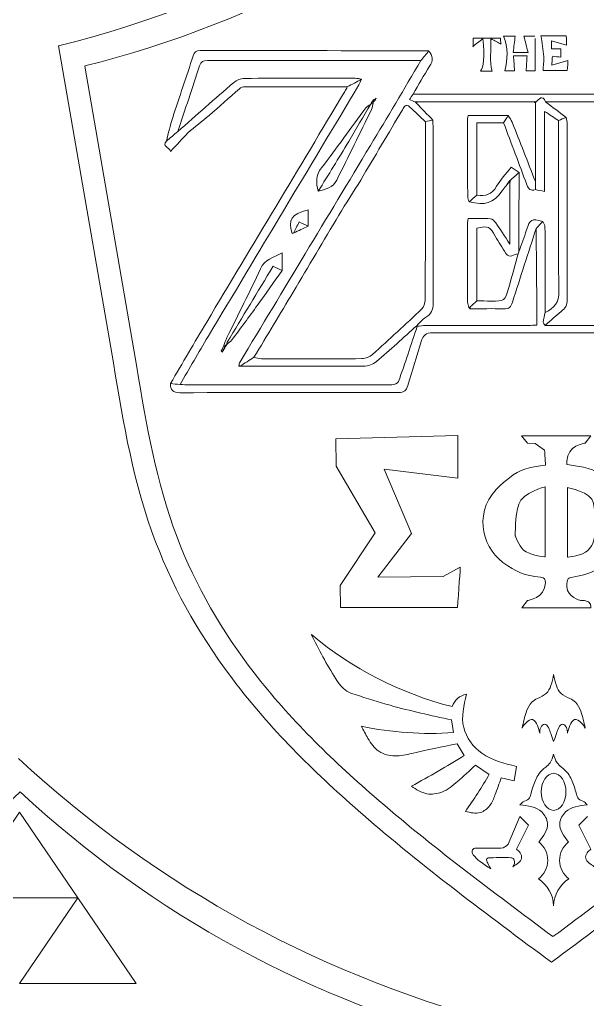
# Model space of a CAD drawing. Header units: inches. Extents: x 0 to 12, y 0 to 12.
# Drawn here: x 7.326 to 8.285, y 3.574 to 5.229 of the extents above; entities that cross this region are included whole.
import ezdxf

# ---------------------------------------------------------------- set-up
doc = ezdxf.new("R2010")
doc.units = ezdxf.units.IN
doc.header["$MEASUREMENT"] = 0

msp = doc.modelspace()

# ---------------------------------------------------------------- linework, layer by layer
at = {"color": 250, "lineweight": 0}
msp.add_line((7.3921, 5.185), (7.4846, 4.6499), dxfattribs=at)
at = {"color": 5, "lineweight": 0}
for p, q in [((7.4365, 5.151), (7.5243, 4.6426)), ((8.0586, 4.0252), (8.0554, 4.0464)), ((8.0768, 3.9866), (8.065, 4.0063)), ((8.1189, 3.9545), (8.0957, 3.9699)), ((8.1648, 3.968), (8.161, 3.9433)), ((8.161, 3.9433), (8.1393, 3.9489)), ((7.3264, 3.8906), (7.2279, 3.7458)), ((7.4248, 3.7458), (7.3264, 3.8906)), ((8.1507, 3.8368), (8.1706, 3.8831)), ((8.1706, 3.8831), (8.185, 3.8687)), ((8.2847, 3.8831), (8.2703, 3.8687)), ((8.185, 3.8687), (8.1649, 3.8279)), ((8.2703, 3.8687), (8.2903, 3.8279)), ((8.0969, 3.8301), (8.1386, 3.8301)), ((7.2279, 3.7458), (7.4248, 3.7458)), ((7.4248, 3.7458), (7.3264, 3.6011)), ((7.5233, 3.6011), (7.4248, 3.7458)), ((7.3264, 3.6011), (7.5233, 3.6011))]:
    msp.add_line(p, q, dxfattribs=at)
at = {"color": 250, "lineweight": 0}
for centre, start, end in [((6.9277, 7.0303), 284.1261, 312.9293), ((9.5198, 7.0303), 227.0707, 255.8739), ((8.6206, 5.3747), 227.0707, 255.8739)]:
    msp.add_arc(centre, 1.9029, start, end, dxfattribs=at)
at = {"color": 5, "lineweight": 0}
for centre, radius, start, end in [((6.9953, 6.9041), 1.8077, 284.1261, 312.9293), ((9.4577, 6.9041), 1.8077, 227.0707, 255.8739), ((8.2059, 4.6541), 0.604, 230.1334, 255.6659), ((8.0868, 4.0585), 0.0322, 101.4674, 161.1937), ((8.0184, 4.5743), 0.5506, 257.9267, 274.1924), ((7.2853, 5.2411), 1.4833, 298.2597, 302.2494), ((7.4592, 4.3338), 0.7609, 324.5017, 330.1066), ((6.0961, 5.2484), 1.8077, 284.1261, 312.9293), ((8.5586, 5.2484), 1.8077, 227.0707, 255.8739), ((8.1784, 3.8093), 0.0392, 306.8379, 52.1804), ((8.2769, 3.8093), 0.0392, 127.8196, 233.1621), ((8.1384, 3.8447), 0.0146, 271.0459, 327.1361), ((8.1716, 3.7307), 0.0561, 1.9204, 57.3192), ((8.2836, 3.7307), 0.0561, 122.6808, 178.0796)]:
    msp.add_arc(centre, radius, start, end, dxfattribs=at)
msp.add_ellipse((8.2276, 3.925), major_axis=(0, 0.0313), ratio=0.665933, dxfattribs=at)
at = {"color": 1, "lineweight": 0}
for points, knots in [([(8.092, 5.1841), (8.092, 5.1886), (8.092, 5.193), (8.092, 5.1983), (8.1072, 5.1983), (8.122, 5.1983), (8.1379, 5.1983), (8.1381, 5.1953), (8.1383, 5.1918), (8.1385, 5.1881), (8.1334, 5.1908), (8.1287, 5.1934), (8.1214, 5.1974), (8.1226, 5.1769), (8.1189, 5.1594), (8.1238, 5.1423), (8.1194, 5.1423), (8.112, 5.1423), (8.1041, 5.1423), (8.1099, 5.1489), (8.1112, 5.1658), (8.108, 5.1974), (8.1015, 5.1922), (8.0966, 5.1883), (8.0918, 5.1843), (8.0918, 5.1843), (8.092, 5.1841), (8.092, 5.1841)], [0, 0, 0, 0, 1, 1, 1, 2, 2, 2, 3, 3, 3, 4, 4, 4, 5, 5, 5, 6, 6, 6, 7, 7, 7, 8, 8, 8, 9, 9, 9, 9]), ([(8.1964, 5.1975), (8.1964, 5.1964), (8.1964, 5.1953), (8.1964, 5.1942), (8.1964, 5.176), (8.1964, 5.1595), (8.1964, 5.1428), (8.1918, 5.1428), (8.1854, 5.1428), (8.1812, 5.1428), (8.1817, 5.1511), (8.1823, 5.1594), (8.1829, 5.1685), (8.175, 5.1685), (8.1683, 5.1685), (8.1598, 5.1685), (8.1605, 5.1599), (8.1611, 5.1516), (8.1618, 5.1427), (8.1571, 5.1427), (8.15, 5.1427), (8.1455, 5.1427), (8.149, 5.1621), (8.152, 5.1817), (8.1432, 5.2013), (8.1497, 5.2013), (8.1562, 5.2013), (8.1628, 5.2013), (8.1617, 5.1924), (8.1605, 5.1835), (8.1594, 5.1741), (8.1681, 5.1741), (8.1747, 5.1741), (8.1845, 5.1741), (8.1819, 5.1841), (8.1797, 5.1927), (8.1774, 5.2013), (8.1835, 5.2013), (8.1896, 5.2013), (8.1957, 5.2013)], [0, 0, 0, 0, 1, 1, 1, 2, 2, 2, 3, 3, 3, 4, 4, 4, 5, 5, 5, 6, 6, 6, 7, 7, 7, 8, 8, 8, 9, 9, 9, 10, 10, 10, 11, 11, 11, 12, 12, 12, 13, 13, 13, 13]), ([(8.249, 5.2019), (8.2503, 5.1966), (8.2492, 5.1863), (8.2492, 5.1863), (8.2492, 5.1863), (8.2243, 5.1935), (8.2243, 5.1935), (8.2243, 5.1935), (8.2242, 5.18), (8.2242, 5.18), (8.2242, 5.18), (8.2395, 5.18), (8.2395, 5.18), (8.2395, 5.18), (8.2398, 5.1685), (8.2398, 5.1658), (8.2355, 5.1676), (8.2313, 5.1657), (8.2262, 5.1678), (8.225, 5.1671), (8.2245, 5.1522), (8.2245, 5.1522), (8.2245, 5.1522), (8.2517, 5.1601), (8.2517, 5.1601), (8.2517, 5.1601), (8.251, 5.1483), (8.2507, 5.1434), (8.2356, 5.1434), (8.2215, 5.1434), (8.2098, 5.1434), (8.2102, 5.1513), (8.2114, 5.1591), (8.2109, 5.1668), (8.21, 5.1786), (8.2079, 5.1903), (8.2063, 5.2021), (8.2193, 5.2021), (8.236, 5.2019), (8.249, 5.2019)], [0, 0, 0, 0, 1, 1, 1, 2, 2, 2, 3, 3, 3, 4, 4, 4, 5, 5, 5, 6, 6, 6, 7, 7, 7, 8, 8, 8, 9, 9, 9, 10, 10, 10, 11, 11, 11, 12, 12, 12, 13, 13, 13, 13]), ([(8.0918, 5.1843), (8.0918, 5.1843), (8.0915, 5.1836), (8.0915, 5.1836), (8.0915, 5.1836), (8.092, 5.1841), (8.092, 5.1841), (8.092, 5.1841), (8.0918, 5.1843), (8.0918, 5.1843)], [0, 0, 0, 0, 1, 1, 1, 2, 2, 2, 3, 3, 3, 3])]:
    msp.add_open_spline(points, degree=3, knots=knots, dxfattribs=at)
at = {"color": 5, "lineweight": 0}
for points, knots in [([(8.0167, 5.1765), (8.0124, 5.1711), (8.0081, 5.1656), (8.0037, 5.1601), (7.8836, 5.1601), (7.7635, 5.1601), (7.6433, 5.1604), (7.6362, 5.1604), (7.6324, 5.1587), (7.63, 5.1515), (7.6181, 5.1143), (7.6056, 5.0773), (7.5932, 5.0402), (7.5868, 5.0349), (7.5804, 5.0296), (7.574, 5.0243), (7.5776, 5.0375), (7.5806, 5.0509), (7.5848, 5.0639), (7.5961, 5.0987), (7.608, 5.1333), (7.6192, 5.1681), (7.6213, 5.1744), (7.624, 5.1772), (7.6311, 5.1772), (7.758, 5.1769), (7.885, 5.177), (8.0119, 5.1769), (8.0135, 5.1769), (8.0151, 5.1767), (8.0167, 5.1765)], [0, 0, 0, 0, 1, 1, 1, 2, 2, 2, 3, 3, 3, 4, 4, 4, 5, 5, 5, 6, 6, 6, 7, 7, 7, 8, 8, 8, 9, 9, 9, 10, 10, 10, 10]), ([(8.0167, 5.1765), (8.0241, 5.1684), (8.0246, 5.1605), (8.0184, 5.1508), (8.0084, 5.1355), (7.9996, 5.1194), (7.9904, 5.1036), (7.9884, 5.1007), (7.9865, 5.0978), (7.9842, 5.0944), (7.988, 5.0928), (7.9909, 5.0916), (7.9938, 5.0903), (7.9947, 5.0897), (7.9955, 5.089), (7.9964, 5.0883), (8.0054, 5.0788), (8.0145, 5.0693), (8.0235, 5.0598), (8.0194, 5.0589), (8.0153, 5.0579), (8.0112, 5.057), (8.0025, 5.0652), (7.9939, 5.0735), (7.9852, 5.0817), (7.9783, 5.0881), (7.9752, 5.0819), (7.9725, 5.0773), (7.9489, 5.0377), (7.9257, 4.9979), (7.902, 4.9584), (7.8901, 4.9385), (7.8771, 4.9192), (7.8652, 4.8992), (7.8393, 4.856), (7.8139, 4.8125), (7.7881, 4.7692), (7.7662, 4.7324), (7.744, 4.6958), (7.7219, 4.6591), (7.7141, 4.6541), (7.7062, 4.6491), (7.6983, 4.644), (7.6983, 4.644), (7.6982, 4.6441), (7.6982, 4.6441), (7.6976, 4.6444), (7.6969, 4.6445), (7.6961, 4.6445), (7.6969, 4.6467), (7.6973, 4.6492), (7.6985, 4.6512), (7.7718, 4.7731), (7.8451, 4.8949), (7.9183, 5.0167), (7.9469, 5.0644), (7.9753, 5.1123), (8.0037, 5.1601), (8.0081, 5.1656), (8.0124, 5.1711), (8.0167, 5.1765)], [0, 0, 0, 0, 1, 1, 1, 2, 2, 2, 3, 3, 3, 4, 4, 4, 5, 5, 5, 6, 6, 6, 7, 7, 7, 8, 8, 8, 9, 9, 9, 10, 10, 10, 11, 11, 11, 12, 12, 12, 13, 13, 13, 14, 14, 14, 15, 15, 15, 16, 16, 16, 17, 17, 17, 18, 18, 18, 19, 19, 19, 20, 20, 20, 20]), ([(7.9034, 5.1289), (7.8999, 5.1294), (7.8963, 5.1303), (7.8927, 5.1303), (7.8304, 5.1304), (7.7681, 5.1306), (7.7058, 5.1301), (7.6997, 5.13), (7.6924, 5.127), (7.6877, 5.123), (7.6559, 5.0957), (7.6247, 5.0679), (7.5932, 5.0402), (7.6056, 5.0773), (7.6181, 5.1143), (7.63, 5.1515), (7.6324, 5.1587), (7.6362, 5.1604), (7.6433, 5.1604), (7.7635, 5.1601), (7.8836, 5.1601), (8.0037, 5.1601), (7.9753, 5.1123), (7.9469, 5.0644), (7.9183, 5.0167), (7.8451, 4.8949), (7.7718, 4.7731), (7.6985, 4.6512), (7.6973, 4.6492), (7.6969, 4.6467), (7.6961, 4.6445), (7.6968, 4.6443), (7.6975, 4.6442), (7.6982, 4.6441), (7.6982, 4.6441), (7.6983, 4.644), (7.6983, 4.644), (7.7678, 4.6439), (7.8374, 4.6435), (7.907, 4.644), (7.9143, 4.644), (7.923, 4.6472), (7.9286, 4.6519), (7.9518, 4.6714), (7.974, 4.6921), (7.9966, 4.7124), (7.9966, 4.7124), (7.9973, 4.7115), (7.9973, 4.7115), (7.987, 4.6803), (7.9769, 4.649), (7.9659, 4.6181), (7.9649, 4.6152), (7.9584, 4.6127), (7.9544, 4.6126), (7.9296, 4.6121), (7.9048, 4.6124), (7.88, 4.6124), (7.791, 4.6124), (7.7019, 4.6123), (7.6129, 4.6124), (7.6076, 4.6124), (7.6024, 4.6128), (7.5971, 4.6131), (7.6129, 4.6401), (7.6284, 4.6672), (7.6445, 4.6941), (7.7293, 4.8358), (7.8142, 4.9774), (7.899, 5.1191), (7.9008, 5.1221), (7.902, 5.1256), (7.9034, 5.1289)], [0, 0, 0, 0, 1, 1, 1, 2, 2, 2, 3, 3, 3, 4, 4, 4, 5, 5, 5, 6, 6, 6, 7, 7, 7, 8, 8, 8, 9, 9, 9, 10, 10, 10, 11, 11, 11, 12, 12, 12, 13, 13, 13, 14, 14, 14, 15, 15, 15, 16, 16, 16, 17, 17, 17, 18, 18, 18, 19, 19, 19, 20, 20, 20, 21, 21, 21, 22, 22, 22, 23, 23, 23, 24, 24, 24, 24]), ([(7.9034, 5.1289), (7.8954, 5.1245), (7.8873, 5.1201), (7.8793, 5.1157), (7.8219, 5.1158), (7.7644, 5.116), (7.707, 5.1159), (7.7037, 5.1159), (7.6996, 5.1147), (7.6972, 5.1126), (7.68, 5.0978), (7.6633, 5.0825), (7.6462, 5.0676), (7.6345, 5.0575), (7.6219, 5.0485), (7.6105, 5.038), (7.6006, 5.0288), (7.592, 5.0182), (7.5812, 5.0066), (7.578, 5.0149), (7.5661, 5.0148), (7.574, 5.0243), (7.5804, 5.0296), (7.5868, 5.0349), (7.5932, 5.0402), (7.6247, 5.0679), (7.6559, 5.0957), (7.6877, 5.123), (7.6924, 5.127), (7.6997, 5.13), (7.7058, 5.1301), (7.7681, 5.1306), (7.8304, 5.1304), (7.8927, 5.1303), (7.8963, 5.1303), (7.8999, 5.1294), (7.9034, 5.1289)], [0, 0, 0, 0, 1, 1, 1, 2, 2, 2, 3, 3, 3, 4, 4, 4, 5, 5, 5, 6, 6, 6, 7, 7, 7, 8, 8, 8, 9, 9, 9, 10, 10, 10, 11, 11, 11, 12, 12, 12, 12]), ([(7.5971, 4.6131), (7.5917, 4.6136), (7.5863, 4.614), (7.5809, 4.6145), (7.6013, 4.6492), (7.6215, 4.684), (7.6421, 4.7185), (7.7198, 4.8485), (7.7976, 4.9783), (7.8754, 5.1082), (7.8769, 5.1106), (7.878, 5.1132), (7.8793, 5.1157), (7.8873, 5.1201), (7.8954, 5.1245), (7.9034, 5.1289), (7.902, 5.1256), (7.9008, 5.1221), (7.899, 5.1191), (7.8142, 4.9774), (7.7293, 4.8358), (7.6445, 4.6941), (7.6284, 4.6672), (7.6129, 4.6401), (7.5971, 4.6131)], [0, 0, 0, 0, 1, 1, 1, 2, 2, 2, 3, 3, 3, 4, 4, 4, 5, 5, 5, 6, 6, 6, 7, 7, 7, 8, 8, 8, 8]), ([(8.3589, 5.1033), (8.3546, 5.099), (8.3504, 5.0947), (8.3461, 5.0903), (8.3021, 5.0903), (8.258, 5.0903), (8.214, 5.0904), (8.2086, 5.104), (8.2031, 5.0946), (8.1975, 5.0905), (8.1966, 5.0904), (8.1956, 5.0904), (8.1946, 5.0903), (8.1287, 5.0903), (8.0627, 5.0903), (7.9967, 5.0903), (7.9957, 5.0903), (7.9948, 5.0903), (7.9938, 5.0903), (7.9909, 5.0916), (7.988, 5.0928), (7.9842, 5.0944), (7.9865, 5.0978), (7.9884, 5.1007), (7.9904, 5.1036), (8.1095, 5.1037), (8.2287, 5.1037), (8.3479, 5.1037), (8.3516, 5.1037), (8.3552, 5.1034), (8.3589, 5.1033)], [0, 0, 0, 0, 1, 1, 1, 2, 2, 2, 3, 3, 3, 4, 4, 4, 5, 5, 5, 6, 6, 6, 7, 7, 7, 8, 8, 8, 9, 9, 9, 10, 10, 10, 10]), ([(8.2487, 5.0643), (8.2444, 5.0625), (8.2401, 5.0607), (8.2358, 5.0589), (8.2284, 5.0638), (8.2211, 5.0686), (8.2124, 5.0744), (8.2124, 5.0287), (8.2124, 4.9846), (8.2124, 4.9392), (8.2064, 4.9404), (8.2016, 4.9413), (8.1968, 4.9422), (8.1968, 4.9468), (8.1968, 4.9513), (8.1969, 4.9558), (8.197, 5.0001), (8.1971, 5.0444), (8.1972, 5.0888), (8.1974, 5.0893), (8.1975, 5.0899), (8.1975, 5.0905), (8.2031, 5.0946), (8.2086, 5.104), (8.214, 5.0904), (8.2256, 5.0817), (8.2371, 5.073), (8.2487, 5.0643)], [0, 0, 0, 0, 1, 1, 1, 2, 2, 2, 3, 3, 3, 4, 4, 4, 5, 5, 5, 6, 6, 6, 7, 7, 7, 8, 8, 8, 9, 9, 9, 9]), ([(8.5638, 5.0843), (8.5915, 5.0725), (8.6118, 5.0536), (8.6259, 5.0262), (8.6453, 4.9887), (8.6541, 4.9494), (8.6541, 4.9077), (8.6542, 4.8989), (8.6527, 4.8902), (8.652, 4.8815), (8.6526, 4.8732), (8.6553, 4.8643), (8.6534, 4.8566), (8.6477, 4.8335), (8.6404, 4.8108), (8.6335, 4.788), (8.6318, 4.7823), (8.6292, 4.7768), (8.6271, 4.7712), (8.6165, 4.7598), (8.6059, 4.7485), (8.5954, 4.737), (8.5949, 4.7366), (8.5952, 4.7354), (8.5952, 4.7346), (8.5952, 4.7346), (8.5952, 4.7349), (8.5952, 4.7349), (8.5717, 4.7145), (8.5418, 4.71), (8.5133, 4.7023), (8.5048, 4.7001), (8.4955, 4.7003), (8.4866, 4.7003), (8.3323, 4.7002), (8.178, 4.7001), (8.0237, 4.7005), (8.0118, 4.7006), (8.0071, 4.6962), (8.0041, 4.6855), (7.9972, 4.6607), (7.9888, 4.6362), (7.9816, 4.6114), (7.9791, 4.6029), (7.9756, 4.5994), (7.9659, 4.5994), (7.8429, 4.5997), (7.72, 4.5996), (7.597, 4.5991), (7.5854, 4.5991), (7.581, 4.6039), (7.5809, 4.6145), (7.5863, 4.614), (7.5917, 4.6136), (7.5971, 4.6131), (7.6024, 4.6128), (7.6076, 4.6124), (7.6129, 4.6124), (7.7019, 4.6123), (7.791, 4.6124), (7.88, 4.6124), (7.9048, 4.6124), (7.9296, 4.6121), (7.9544, 4.6126), (7.9584, 4.6127), (7.9649, 4.6152), (7.9659, 4.6181), (7.9769, 4.649), (7.987, 4.6803), (7.9973, 4.7115), (8.0022, 4.7119), (8.007, 4.7127), (8.0118, 4.7127), (8.0696, 4.7128), (8.1273, 4.7128), (8.1851, 4.7128), (8.1894, 4.7128), (8.1937, 4.7132), (8.1991, 4.7134), (8.1991, 4.732), (8.1992, 4.7495), (8.1991, 4.7669), (8.1988, 4.8035), (8.1984, 4.84), (8.1981, 4.8766), (8.2019, 4.8805), (8.2056, 4.8845), (8.2094, 4.8884), (8.2107, 4.8853), (8.213, 4.8822), (8.213, 4.8791), (8.2134, 4.831), (8.2134, 4.7829), (8.2134, 4.7349), (8.2122, 4.7294), (8.2107, 4.7239), (8.21, 4.7183), (8.2098, 4.7166), (8.2122, 4.7147), (8.2134, 4.7129), (8.2751, 4.7129), (8.3369, 4.7129), (8.3996, 4.7129), (8.3996, 4.7248), (8.3996, 4.7349), (8.3996, 4.745), (8.3993, 4.7889), (8.3989, 4.8329), (8.3986, 4.8768), (8.4025, 4.8815), (8.4065, 4.8861), (8.4104, 4.8907), (8.4116, 4.8876), (8.4139, 4.8846), (8.414, 4.8815), (8.4143, 4.834), (8.4143, 4.7866), (8.4144, 4.7391), (8.4128, 4.7308), (8.4111, 4.7225), (8.4095, 4.7142), (8.4135, 4.7137), (8.4174, 4.7127), (8.4214, 4.7128), (8.4486, 4.7133), (8.4758, 4.7138), (8.503, 4.7148), (8.5617, 4.717), (8.6061, 4.7497), (8.625, 4.8052), (8.6394, 4.8478), (8.6414, 4.8917), (8.6372, 4.9363), (8.6316, 4.9956), (8.6119, 5.0462), (8.5562, 5.0763), (8.5587, 5.079), (8.5613, 5.0817), (8.5638, 5.0843)], [0, 0, 0, 0, 1, 1, 1, 2, 2, 2, 3, 3, 3, 4, 4, 4, 5, 5, 5, 6, 6, 6, 7, 7, 7, 8, 8, 8, 9, 9, 9, 10, 10, 10, 11, 11, 11, 12, 12, 12, 13, 13, 13, 14, 14, 14, 15, 15, 15, 16, 16, 16, 17, 17, 17, 18, 18, 18, 19, 19, 19, 20, 20, 20, 21, 21, 21, 22, 22, 22, 23, 23, 23, 24, 24, 24, 25, 25, 25, 26, 26, 26, 27, 27, 27, 28, 28, 28, 29, 29, 29, 30, 30, 30, 31, 31, 31, 32, 32, 32, 33, 33, 33, 34, 34, 34, 35, 35, 35, 36, 36, 36, 37, 37, 37, 38, 38, 38, 39, 39, 39, 40, 40, 40, 41, 41, 41, 42, 42, 42, 43, 43, 43, 44, 44, 44, 45, 45, 45, 46, 46, 46, 46]), ([(7.9233, 5.0936), (7.9233, 5.0936), (7.9234, 5.0937), (7.9234, 5.0937), (7.9218, 5.0912), (7.9201, 5.0888), (7.9185, 5.0863), (7.9185, 5.0863), (7.9185, 5.0863), (7.9185, 5.0863), (7.9158, 5.0843), (7.9124, 5.0828), (7.9105, 5.0802), (7.8856, 5.0465), (7.8615, 5.0123), (7.836, 4.9792), (7.8259, 4.9661), (7.8267, 4.9534), (7.8303, 4.9394), (7.8426, 4.9427), (7.8554, 4.9456), (7.8617, 4.9584), (7.8814, 4.9981), (7.9009, 5.038), (7.9203, 5.0778), (7.922, 5.0812), (7.9223, 5.0853), (7.9232, 5.089), (7.9232, 5.089), (7.9231, 5.0889), (7.9231, 5.0889), (7.9248, 5.0915), (7.9265, 5.094), (7.9282, 5.0966), (7.9265, 5.0956), (7.9249, 5.0946), (7.9233, 5.0936)], [0, 0, 0, 0, 1, 1, 1, 2, 2, 2, 3, 3, 3, 4, 4, 4, 5, 5, 5, 6, 6, 6, 7, 7, 7, 8, 8, 8, 9, 9, 9, 10, 10, 10, 11, 11, 11, 12, 12, 12, 12]), ([(7.9185, 5.0863), (7.9063, 5.0654), (7.8943, 5.0443), (7.8818, 5.0235), (7.8648, 4.9953), (7.8475, 4.9674), (7.8303, 4.9394), (7.8267, 4.9534), (7.8259, 4.9661), (7.836, 4.9792), (7.8615, 5.0123), (7.8856, 5.0465), (7.9105, 5.0802), (7.9124, 5.0828), (7.9158, 5.0843), (7.9185, 5.0863)], [0, 0, 0, 0, 1, 1, 1, 2, 2, 2, 3, 3, 3, 4, 4, 4, 5, 5, 5, 5]), ([(7.9232, 5.089), (7.9223, 5.0853), (7.922, 5.0812), (7.9203, 5.0778), (7.9009, 5.038), (7.8814, 4.9981), (7.8617, 4.9584), (7.8554, 4.9456), (7.8426, 4.9427), (7.8303, 4.9394), (7.8475, 4.9674), (7.8648, 4.9953), (7.8818, 5.0235), (7.8943, 5.0443), (7.9063, 5.0654), (7.9185, 5.0863), (7.9185, 5.0863), (7.9185, 5.0863), (7.9185, 5.0863), (7.9201, 5.0872), (7.9216, 5.0881), (7.9232, 5.089)], [0, 0, 0, 0, 1, 1, 1, 2, 2, 2, 3, 3, 3, 4, 4, 4, 5, 5, 5, 6, 6, 6, 7, 7, 7, 7]), ([(7.9232, 5.089), (7.9216, 5.0881), (7.9201, 5.0872), (7.9185, 5.0863), (7.9201, 5.0888), (7.9218, 5.0912), (7.9234, 5.0937), (7.9233, 5.0921), (7.9232, 5.0905), (7.9231, 5.0889), (7.9231, 5.0889), (7.9232, 5.089), (7.9232, 5.089)], [0, 0, 0, 0, 1, 1, 1, 2, 2, 2, 3, 3, 3, 4, 4, 4, 4]), ([(7.9231, 5.0889), (7.9232, 5.0905), (7.9233, 5.0921), (7.9234, 5.0937), (7.9234, 5.0937), (7.9233, 5.0936), (7.9233, 5.0936), (7.9249, 5.0946), (7.9265, 5.0956), (7.9282, 5.0966), (7.9265, 5.094), (7.9248, 5.0915), (7.9231, 5.0889)], [0, 0, 0, 0, 1, 1, 1, 2, 2, 2, 3, 3, 3, 4, 4, 4, 4]), ([(7.9282, 5.0966), (7.9265, 5.0956), (7.9249, 5.0946), (7.9233, 5.0936), (7.9249, 5.0946), (7.9265, 5.0956), (7.9282, 5.0966)], [0, 0, 0, 0, 1, 1, 1, 2, 2, 2, 2]), ([(7.9967, 5.0903), (7.9966, 5.0897), (7.9965, 5.089), (7.9964, 5.0883), (7.9955, 5.089), (7.9947, 5.0897), (7.9938, 5.0903), (7.9948, 5.0903), (7.9957, 5.0903), (7.9967, 5.0903)], [0, 0, 0, 0, 1, 1, 1, 2, 2, 2, 3, 3, 3, 3]), ([(7.9967, 5.0903), (8.0627, 5.0903), (8.1287, 5.0903), (8.1946, 5.0903), (8.1955, 5.0898), (8.1964, 5.0893), (8.1972, 5.0888), (8.1971, 5.0444), (8.197, 5.0001), (8.1969, 4.9558), (8.1838, 4.9894), (8.1708, 5.0229), (8.1576, 5.0564), (8.156, 5.0602), (8.1533, 5.0636), (8.1511, 5.0672), (8.1287, 5.0672), (8.1064, 5.0672), (8.0832, 5.0672), (8.083, 5.0659), (8.0825, 5.064), (8.0825, 5.0621), (8.0824, 5.0183), (8.0824, 4.9746), (8.0826, 4.9308), (8.0826, 4.9278), (8.0841, 4.9248), (8.0849, 4.9218), (8.112, 4.9147), (8.1252, 4.9191), (8.1407, 4.9402), (8.145, 4.946), (8.1495, 4.9518), (8.1539, 4.9576), (8.1539, 4.9228), (8.1539, 4.8879), (8.1539, 4.8502), (8.1448, 4.8639), (8.1376, 4.8751), (8.1299, 4.886), (8.1278, 4.889), (8.1243, 4.8928), (8.1212, 4.893), (8.1088, 4.8938), (8.0963, 4.8933), (8.0834, 4.8933), (8.0829, 4.8899), (8.0824, 4.888), (8.0824, 4.8861), (8.0824, 4.8414), (8.0824, 4.7968), (8.0825, 4.7521), (8.0825, 4.749), (8.0839, 4.746), (8.0846, 4.7429), (8.0854, 4.7422), (8.0862, 4.7415), (8.087, 4.7408), (8.1057, 4.7409), (8.1245, 4.7416), (8.1432, 4.7408), (8.1524, 4.7405), (8.1558, 4.7439), (8.1583, 4.7522), (8.1712, 4.7938), (8.1848, 4.8352), (8.1981, 4.8766), (8.1984, 4.84), (8.1988, 4.8035), (8.1991, 4.7669), (8.1992, 4.7495), (8.1991, 4.732), (8.1991, 4.7134), (8.1937, 4.7132), (8.1894, 4.7128), (8.1851, 4.7128), (8.1273, 4.7128), (8.0696, 4.7128), (8.0118, 4.7127), (8.007, 4.7127), (8.0022, 4.7119), (7.9973, 4.7115), (7.9973, 4.7115), (7.9966, 4.7124), (7.9966, 4.7124), (8.0016, 4.7171), (8.0059, 4.7229), (8.0116, 4.7263), (8.021, 4.732), (8.0245, 4.7391), (8.0244, 4.7502), (8.024, 4.8489), (8.0242, 4.9477), (8.0242, 5.0465), (8.0242, 5.0509), (8.0238, 5.0554), (8.0235, 5.0598), (8.0145, 5.0693), (8.0054, 5.0788), (7.9964, 5.0883), (7.9965, 5.089), (7.9966, 5.0897), (7.9967, 5.0903)], [0, 0, 0, 0, 1, 1, 1, 2, 2, 2, 3, 3, 3, 4, 4, 4, 5, 5, 5, 6, 6, 6, 7, 7, 7, 8, 8, 8, 9, 9, 9, 10, 10, 10, 11, 11, 11, 12, 12, 12, 13, 13, 13, 14, 14, 14, 15, 15, 15, 16, 16, 16, 17, 17, 17, 18, 18, 18, 19, 19, 19, 20, 20, 20, 21, 21, 21, 22, 22, 22, 23, 23, 23, 24, 24, 24, 25, 25, 25, 26, 26, 26, 27, 27, 27, 28, 28, 28, 29, 29, 29, 30, 30, 30, 31, 31, 31, 32, 32, 32, 33, 33, 33, 34, 34, 34, 34]), ([(8.1975, 5.0905), (8.1975, 5.0899), (8.1974, 5.0893), (8.1972, 5.0888), (8.1964, 5.0893), (8.1955, 5.0898), (8.1946, 5.0903), (8.1956, 5.0904), (8.1966, 5.0904), (8.1975, 5.0905)], [0, 0, 0, 0, 1, 1, 1, 2, 2, 2, 3, 3, 3, 3]), ([(8.3141, 4.7419), (8.3264, 4.7411), (8.3388, 4.7396), (8.3511, 4.7401), (8.3537, 4.7402), (8.3569, 4.7472), (8.3583, 4.7515), (8.3719, 4.7932), (8.3852, 4.835), (8.3986, 4.8768), (8.3989, 4.8329), (8.3993, 4.7889), (8.3996, 4.745), (8.3996, 4.7349), (8.3996, 4.7248), (8.3996, 4.7129), (8.3369, 4.7129), (8.2751, 4.7129), (8.2134, 4.7129), (8.2223, 4.7208), (8.2308, 4.7294), (8.2403, 4.7364), (8.2475, 4.7418), (8.2507, 4.7472), (8.2506, 4.7565), (8.2503, 4.8552), (8.2505, 4.9539), (8.2504, 5.0526), (8.2504, 5.0565), (8.2493, 5.0604), (8.2487, 5.0643), (8.2371, 5.073), (8.2256, 5.0817), (8.214, 5.0903), (8.258, 5.0903), (8.3021, 5.0903), (8.3461, 5.0903), (8.3348, 5.0818), (8.3235, 5.0732), (8.3121, 5.0646), (8.3112, 5.0605), (8.3095, 5.0563), (8.3095, 5.0521), (8.3094, 4.9528), (8.3094, 4.8536), (8.3095, 4.7543), (8.3095, 4.7502), (8.3112, 4.746), (8.3121, 4.7419), (8.3128, 4.7419), (8.3134, 4.7419), (8.3141, 4.7419)], [0, 0, 0, 0, 1, 1, 1, 2, 2, 2, 3, 3, 3, 4, 4, 4, 5, 5, 5, 6, 6, 6, 7, 7, 7, 8, 8, 8, 9, 9, 9, 10, 10, 10, 11, 11, 11, 12, 12, 12, 13, 13, 13, 14, 14, 14, 15, 15, 15, 16, 16, 16, 17, 17, 17, 17]), ([(8.1431, 5.0553), (8.1285, 5.0553), (8.114, 5.0553), (8.0981, 5.0553), (8.0981, 5.0139), (8.0981, 4.9735), (8.0981, 4.933), (8.0937, 4.9293), (8.0893, 4.9256), (8.0849, 4.9218), (8.0841, 4.9248), (8.0826, 4.9278), (8.0826, 4.9308), (8.0824, 4.9746), (8.0824, 5.0183), (8.0825, 5.0621), (8.0825, 5.064), (8.083, 5.0659), (8.0832, 5.0672), (8.1064, 5.0672), (8.1287, 5.0672), (8.1511, 5.0672), (8.1484, 5.0632), (8.1458, 5.0593), (8.1431, 5.0553)], [0, 0, 0, 0, 1, 1, 1, 2, 2, 2, 3, 3, 3, 4, 4, 4, 5, 5, 5, 6, 6, 6, 7, 7, 7, 8, 8, 8, 8]), ([(8.1431, 5.0553), (8.1458, 5.0593), (8.1484, 5.0632), (8.1511, 5.0672), (8.1533, 5.0636), (8.156, 5.0602), (8.1576, 5.0564), (8.1708, 5.0229), (8.1838, 4.9894), (8.1969, 4.9558), (8.1968, 4.9513), (8.1968, 4.9468), (8.1968, 4.9422), (8.1891, 4.9399), (8.1851, 4.9427), (8.1823, 4.9504), (8.1695, 4.9855), (8.1562, 5.0203), (8.1431, 5.0553)], [0, 0, 0, 0, 1, 1, 1, 2, 2, 2, 3, 3, 3, 4, 4, 4, 5, 5, 5, 6, 6, 6, 6]), ([(7.7219, 4.6591), (7.7261, 4.6582), (7.7303, 4.6565), (7.7345, 4.6565), (7.791, 4.6563), (7.8475, 4.6562), (7.904, 4.6567), (7.9101, 4.6568), (7.9174, 4.6598), (7.922, 4.6639), (7.9502, 4.6891), (7.9779, 4.7148), (8.0053, 4.7409), (8.0087, 4.7442), (8.0109, 4.7507), (8.0109, 4.7557), (8.0113, 4.8561), (8.0112, 4.9565), (8.0112, 5.057), (8.0153, 5.0579), (8.0194, 5.0589), (8.0235, 5.0598), (8.0238, 5.0554), (8.0242, 5.0509), (8.0242, 5.0465), (8.0242, 4.9477), (8.024, 4.8489), (8.0244, 4.7502), (8.0245, 4.7391), (8.021, 4.732), (8.0116, 4.7263), (8.0059, 4.7229), (8.0016, 4.7171), (7.9966, 4.7124), (7.974, 4.6921), (7.9518, 4.6714), (7.9286, 4.6519), (7.923, 4.6472), (7.9143, 4.644), (7.907, 4.644), (7.8374, 4.6435), (7.7678, 4.6439), (7.6983, 4.644), (7.7062, 4.6491), (7.7141, 4.6541), (7.7219, 4.6591)], [0, 0, 0, 0, 1, 1, 1, 2, 2, 2, 3, 3, 3, 4, 4, 4, 5, 5, 5, 6, 6, 6, 7, 7, 7, 8, 8, 8, 9, 9, 9, 10, 10, 10, 11, 11, 11, 12, 12, 12, 13, 13, 13, 14, 14, 14, 15, 15, 15, 15]), ([(8.2134, 4.7349), (8.2288, 4.7419), (8.2368, 4.7515), (8.2365, 4.7708), (8.2352, 4.8668), (8.2358, 4.9629), (8.2358, 5.0589), (8.2401, 5.0607), (8.2444, 5.0625), (8.2487, 5.0643), (8.2493, 5.0604), (8.2504, 5.0565), (8.2504, 5.0526), (8.2505, 4.9539), (8.2503, 4.8552), (8.2506, 4.7565), (8.2507, 4.7472), (8.2475, 4.7418), (8.2403, 4.7364), (8.2308, 4.7294), (8.2223, 4.7208), (8.2134, 4.7129), (8.2122, 4.7147), (8.2098, 4.7166), (8.21, 4.7183), (8.2107, 4.7239), (8.2122, 4.7294), (8.2134, 4.7349)], [0, 0, 0, 0, 1, 1, 1, 2, 2, 2, 3, 3, 3, 4, 4, 4, 5, 5, 5, 6, 6, 6, 7, 7, 7, 8, 8, 8, 9, 9, 9, 9]), ([(8.1689, 4.8373), (8.1685, 4.836), (8.1681, 4.8348), (8.1677, 4.8335), (8.1609, 4.8343), (8.1535, 4.8246), (8.1472, 4.8346), (8.1412, 4.8442), (8.1345, 4.8535), (8.1292, 4.8634), (8.1204, 4.8799), (8.1175, 4.8816), (8.0979, 4.877), (8.0979, 4.8362), (8.0979, 4.7953), (8.0979, 4.7544), (8.0941, 4.751), (8.0904, 4.7476), (8.0867, 4.7441), (8.0859, 4.7438), (8.0852, 4.7433), (8.0846, 4.7429), (8.0839, 4.746), (8.0825, 4.749), (8.0825, 4.7521), (8.0824, 4.7968), (8.0824, 4.8414), (8.0824, 4.8861), (8.0824, 4.888), (8.0829, 4.8899), (8.0834, 4.8933), (8.0963, 4.8933), (8.1088, 4.8938), (8.1212, 4.893), (8.1243, 4.8928), (8.1278, 4.889), (8.1299, 4.886), (8.1376, 4.8751), (8.1448, 4.8639), (8.1539, 4.8502), (8.1539, 4.8879), (8.1539, 4.9228), (8.154, 4.9576), (8.1591, 4.9622), (8.1642, 4.9668), (8.1693, 4.9713), (8.1692, 4.9266), (8.169, 4.8819), (8.1689, 4.8373)], [0, 0, 0, 0, 1, 1, 1, 2, 2, 2, 3, 3, 3, 4, 4, 4, 5, 5, 5, 6, 6, 6, 7, 7, 7, 8, 8, 8, 9, 9, 9, 10, 10, 10, 11, 11, 11, 12, 12, 12, 13, 13, 13, 14, 14, 14, 15, 15, 15, 16, 16, 16, 16]), ([(8.0849, 4.9218), (8.0893, 4.9256), (8.0937, 4.9293), (8.0981, 4.933), (8.1126, 4.9305), (8.1235, 4.934), (8.1314, 4.9479), (8.1378, 4.959), (8.1469, 4.9685), (8.156, 4.9802), (8.1605, 4.9772), (8.1649, 4.9742), (8.1693, 4.9713), (8.1642, 4.9668), (8.1591, 4.9622), (8.154, 4.9576), (8.1495, 4.9518), (8.145, 4.946), (8.1407, 4.9402), (8.1252, 4.9191), (8.112, 4.9147), (8.0849, 4.9218)], [0, 0, 0, 0, 1, 1, 1, 2, 2, 2, 3, 3, 3, 4, 4, 4, 5, 5, 5, 6, 6, 6, 7, 7, 7, 7]), ([(7.7888, 4.869), (7.7888, 4.869), (7.7887, 4.8689), (7.7887, 4.8689), (7.7969, 4.8728), (7.805, 4.8766), (7.8132, 4.8805), (7.8132, 4.8895), (7.8132, 4.8985), (7.8132, 4.908), (7.7848, 4.9008), (7.7787, 4.891), (7.7866, 4.8684), (7.7874, 4.8686), (7.7881, 4.8688), (7.7888, 4.869)], [0, 0, 0, 0, 1, 1, 1, 2, 2, 2, 3, 3, 3, 4, 4, 4, 5, 5, 5, 5]), ([(7.7866, 4.8684), (7.7787, 4.891), (7.7848, 4.9008), (7.8132, 4.908), (7.8132, 4.8985), (7.8132, 4.8895), (7.8132, 4.8805), (7.8086, 4.8827), (7.804, 4.8849), (7.7982, 4.8877), (7.7947, 4.8808), (7.7917, 4.8749), (7.7887, 4.8689), (7.7887, 4.8689), (7.7888, 4.869), (7.7888, 4.869), (7.788, 4.869), (7.7873, 4.8688), (7.7866, 4.8684)], [0, 0, 0, 0, 1, 1, 1, 2, 2, 2, 3, 3, 3, 4, 4, 4, 5, 5, 5, 6, 6, 6, 6]), ([(7.7887, 4.8689), (7.7917, 4.8749), (7.7947, 4.8808), (7.7982, 4.8877), (7.804, 4.8849), (7.8086, 4.8827), (7.8132, 4.8805), (7.805, 4.8766), (7.7969, 4.8728), (7.7887, 4.8689)], [0, 0, 0, 0, 1, 1, 1, 2, 2, 2, 3, 3, 3, 3]), ([(8.1689, 4.8373), (8.1733, 4.8495), (8.1779, 4.8617), (8.1819, 4.8741), (8.188, 4.8925), (8.19, 4.8937), (8.2094, 4.8884), (8.2056, 4.8845), (8.2019, 4.8805), (8.1981, 4.8766), (8.1848, 4.8352), (8.1712, 4.7938), (8.1583, 4.7522), (8.1558, 4.7439), (8.1524, 4.7405), (8.1432, 4.7408), (8.1245, 4.7416), (8.1057, 4.7409), (8.087, 4.7408), (8.0869, 4.7419), (8.0868, 4.743), (8.0867, 4.7441), (8.0904, 4.7476), (8.0941, 4.751), (8.0979, 4.7544), (8.106, 4.7543), (8.1141, 4.754), (8.1222, 4.754), (8.1448, 4.7539), (8.1451, 4.7539), (8.1514, 4.7752), (8.1572, 4.7945), (8.1623, 4.814), (8.1677, 4.8335), (8.1681, 4.8348), (8.1685, 4.836), (8.1689, 4.8373)], [0, 0, 0, 0, 1, 1, 1, 2, 2, 2, 3, 3, 3, 4, 4, 4, 5, 5, 5, 6, 6, 6, 7, 7, 7, 8, 8, 8, 9, 9, 9, 10, 10, 10, 11, 11, 11, 12, 12, 12, 12]), ([(7.7866, 4.8684), (7.7873, 4.8688), (7.788, 4.869), (7.7888, 4.869), (7.7881, 4.8688), (7.7874, 4.8686), (7.7866, 4.8684)], [0, 0, 0, 0, 1, 1, 1, 2, 2, 2, 2]), ([(7.6714, 4.6734), (7.673, 4.6759), (7.6747, 4.6783), (7.6763, 4.6808), (7.6763, 4.6808), (7.6763, 4.6808), (7.6763, 4.6808), (7.6791, 4.6833), (7.6824, 4.6854), (7.6846, 4.6883), (7.6992, 4.7078), (7.7137, 4.7274), (7.7279, 4.7472), (7.7419, 4.7665), (7.7556, 4.7861), (7.7694, 4.8055), (7.7694, 4.8147), (7.7694, 4.8239), (7.7694, 4.8357), (7.7545, 4.8272), (7.7401, 4.8245), (7.7328, 4.8085), (7.7148, 4.7693), (7.6951, 4.731), (7.6762, 4.6922), (7.6741, 4.6879), (7.6727, 4.6832), (7.671, 4.6787), (7.6696, 4.6758), (7.6682, 4.6729), (7.6667, 4.67), (7.6674, 4.6693), (7.6682, 4.6686), (7.6689, 4.6678), (7.6697, 4.6697), (7.6706, 4.6716), (7.6715, 4.6735), (7.6715, 4.6735), (7.6714, 4.6734), (7.6714, 4.6734)], [0, 0, 0, 0, 1, 1, 1, 2, 2, 2, 3, 3, 3, 4, 4, 4, 5, 5, 5, 6, 6, 6, 7, 7, 7, 8, 8, 8, 9, 9, 9, 10, 10, 10, 11, 11, 11, 12, 12, 12, 13, 13, 13, 13]), ([(7.671, 4.6787), (7.6727, 4.6832), (7.6741, 4.6879), (7.6762, 4.6922), (7.6951, 4.731), (7.7148, 4.7693), (7.7328, 4.8085), (7.7401, 4.8245), (7.7545, 4.8272), (7.7694, 4.8357), (7.7694, 4.8239), (7.7694, 4.8147), (7.7694, 4.8055), (7.7644, 4.8079), (7.7595, 4.8102), (7.7541, 4.8127), (7.728, 4.7694), (7.7023, 4.7268), (7.6767, 4.6843), (7.6762, 4.6834), (7.6764, 4.682), (7.6763, 4.6808), (7.6763, 4.6808), (7.6763, 4.6808), (7.6763, 4.6808), (7.6749, 4.6798), (7.6734, 4.6788), (7.672, 4.6779), (7.6717, 4.6781), (7.6713, 4.6784), (7.671, 4.6787)], [0, 0, 0, 0, 1, 1, 1, 2, 2, 2, 3, 3, 3, 4, 4, 4, 5, 5, 5, 6, 6, 6, 7, 7, 7, 8, 8, 8, 9, 9, 9, 10, 10, 10, 10]), ([(7.6763, 4.6808), (7.6764, 4.682), (7.6762, 4.6834), (7.6767, 4.6843), (7.7023, 4.7268), (7.728, 4.7694), (7.7541, 4.8127), (7.7595, 4.8102), (7.7644, 4.8079), (7.7694, 4.8055), (7.7556, 4.7861), (7.7419, 4.7665), (7.7279, 4.7472), (7.7137, 4.7274), (7.6992, 4.7078), (7.6846, 4.6883), (7.6824, 4.6854), (7.6791, 4.6833), (7.6763, 4.6808)], [0, 0, 0, 0, 1, 1, 1, 2, 2, 2, 3, 3, 3, 4, 4, 4, 5, 5, 5, 6, 6, 6, 6]), ([(8.0846, 4.7429), (8.0852, 4.7433), (8.0859, 4.7438), (8.0867, 4.7441), (8.0868, 4.743), (8.0869, 4.7419), (8.087, 4.7408), (8.0862, 4.7415), (8.0854, 4.7422), (8.0846, 4.7429)], [0, 0, 0, 0, 1, 1, 1, 2, 2, 2, 3, 3, 3, 3]), ([(7.6715, 4.6735), (7.6699, 4.6723), (7.6683, 4.6712), (7.6667, 4.67), (7.6682, 4.6729), (7.6696, 4.6758), (7.671, 4.6787), (7.6713, 4.6784), (7.6717, 4.6781), (7.672, 4.6779), (7.6718, 4.6764), (7.6716, 4.6749), (7.6714, 4.6734), (7.6714, 4.6734), (7.6715, 4.6735), (7.6715, 4.6735)], [0, 0, 0, 0, 1, 1, 1, 2, 2, 2, 3, 3, 3, 4, 4, 4, 5, 5, 5, 5]), ([(7.6715, 4.6735), (7.6706, 4.6716), (7.6697, 4.6697), (7.6689, 4.6678), (7.6682, 4.6686), (7.6674, 4.6693), (7.6667, 4.67), (7.6683, 4.6712), (7.6699, 4.6723), (7.6715, 4.6735)], [0, 0, 0, 0, 1, 1, 1, 2, 2, 2, 3, 3, 3, 3]), ([(7.6714, 4.6734), (7.6716, 4.6749), (7.6718, 4.6764), (7.672, 4.6779), (7.6734, 4.6788), (7.6749, 4.6798), (7.6763, 4.6808), (7.6747, 4.6783), (7.673, 4.6759), (7.6714, 4.6734)], [0, 0, 0, 0, 1, 1, 1, 2, 2, 2, 3, 3, 3, 3]), ([(8.2265, 3.6805), (8.1238, 3.7569), (7.9434, 3.8912), (7.7183, 4.1106), (7.5724, 4.3599), (7.5402, 4.5448), (7.5243, 4.6426)], [0, 0, 0, 0, 0.0808468, 0.1419248, 0.197496, 0.2597021, 0.2597021, 0.2597021, 0.2597021]), ([(7.6982, 4.6441), (7.6975, 4.6442), (7.6968, 4.6443), (7.6961, 4.6445), (7.6969, 4.6445), (7.6976, 4.6444), (7.6982, 4.6441)], [0, 0, 0, 0, 1, 1, 1, 2, 2, 2, 2]), ([(8.2265, 3.6805), (8.3292, 3.7569), (8.5096, 3.8912), (8.7348, 4.1106), (8.8806, 4.3599), (8.9128, 4.5448), (8.9287, 4.6426)], [0, 0, 0, 0, 0.0808468, 0.1419248, 0.197496, 0.2597021, 0.2597021, 0.2597021, 0.2597021]), ([(8.0554, 4.0464), (8.0206, 4.054), (7.9656, 4.066), (7.9078, 4.0845), (7.8738, 4.0955), (7.8482, 4.1324), (7.8314, 4.1655), (7.8187, 4.1905)], [0, 0, 0, 0, 0.02753964, 0.04351363, 0.0474821, 0.05463243, 0.07669562, 0.07669562, 0.07669562, 0.07669562]), ([(8.2276, 4.1231), (8.2264, 4.1168), (8.2243, 4.1056), (8.216, 4.0894), (8.2019, 4.0839), (8.1884, 4.0758), (8.1797, 4.0574), (8.1764, 4.0422), (8.1744, 4.0327)], [0, 0, 0, 0, 0.00496667, 0.00889983, 0.01334248, 0.01630321, 0.02086423, 0.02843291, 0.02843291, 0.02843291, 0.02843291]), ([(8.2276, 4.1231), (8.2288, 4.1168), (8.231, 4.1056), (8.2393, 4.0894), (8.2534, 4.0839), (8.2669, 4.0758), (8.2755, 4.0574), (8.2788, 4.0422), (8.2809, 4.0327)], [0, 0, 0, 0, 0.00496667, 0.00889983, 0.01334248, 0.01630321, 0.02086423, 0.02843291, 0.02843291, 0.02843291, 0.02843291]), ([(8.1648, 3.968), (8.1442, 3.9729), (8.106, 3.982), (8.0672, 4.0337), (8.0759, 4.0709), (8.0804, 4.0901)], [0, 0, 0, 0, 0.01607831, 0.02987121, 0.04449574, 0.04449574, 0.04449574, 0.04449574]), ([(8.2042, 4.0241), (8.2032, 4.0283), (8.2012, 4.0364), (8.1934, 4.0504), (8.1803, 4.0426), (8.1764, 4.036), (8.1744, 4.0327)], [0, 0, 0, 0, 0.00351206, 0.00679766, 0.00978558, 0.01288207, 0.01288207, 0.01288207, 0.01288207]), ([(8.2276, 4.01), (8.2259, 4.0145), (8.2228, 4.0225), (8.2202, 4.0327), (8.2126, 4.0423), (8.2045, 4.0333), (8.2043, 4.0273), (8.2042, 4.0241)], [0, 0, 0, 0, 0.00367448, 0.00651244, 0.00872326, 0.0109429, 0.0134626, 0.0134626, 0.0134626, 0.0134626]), ([(8.2276, 4.01), (8.2294, 4.0145), (8.2324, 4.0225), (8.235, 4.0327), (8.2426, 4.0423), (8.2507, 4.0333), (8.2509, 4.0273), (8.251, 4.0241)], [0, 0, 0, 0, 0.00367448, 0.00651244, 0.00872326, 0.0109429, 0.0134626, 0.0134626, 0.0134626, 0.0134626]), ([(8.251, 4.0241), (8.252, 4.0283), (8.254, 4.0364), (8.2618, 4.0504), (8.275, 4.0426), (8.2789, 4.036), (8.2809, 4.0327)], [0, 0, 0, 0, 0.00351206, 0.00679766, 0.00978558, 0.01288207, 0.01288207, 0.01288207, 0.01288207]), ([(8.065, 4.0063), (8.0395, 4.001), (8.0045, 3.9937), (7.9603, 3.9834), (7.9305, 3.9908), (7.9144, 4.0136), (7.9067, 4.029), (7.9032, 4.0359)], [0, 0, 0, 0, 0.02023305, 0.02779216, 0.03497388, 0.04239776, 0.04841567, 0.04841567, 0.04841567, 0.04841567]), ([(8.2276, 3.9888), (8.2261, 3.9835), (8.2237, 3.9749), (8.2129, 3.9656), (8.2005, 3.9547), (8.1939, 3.9374), (8.1895, 3.9232), (8.1866, 3.9113), (8.1765, 3.9092), (8.1724, 3.9047), (8.1707, 3.9029)], [0, 0, 0, 0, 0.00412311, 0.00675957, 0.01082209, 0.01687384, 0.02044886, 0.02277519, 0.025562, 0.02745838, 0.02745838, 0.02745838, 0.02745838]), ([(8.2276, 3.9888), (8.2291, 3.9835), (8.2315, 3.9749), (8.2423, 3.9656), (8.2547, 3.9547), (8.2613, 3.9374), (8.2657, 3.9232), (8.2686, 3.9113), (8.2788, 3.9092), (8.2829, 3.9047), (8.2845, 3.9029)], [0, 0, 0, 0, 0.00412311, 0.00675957, 0.01082209, 0.01687384, 0.02044886, 0.02277519, 0.025562, 0.02745838, 0.02745838, 0.02745838, 0.02745838]), ([(8.0957, 3.9699), (8.0857, 3.9607), (8.0679, 3.9443), (8.0422, 3.9231), (8.0115, 3.9187), (7.9959, 3.929), (7.9876, 3.9346)], [0, 0, 0, 0, 0.01052872, 0.01884852, 0.02537562, 0.03288337, 0.03288337, 0.03288337, 0.03288337]), ([(8.1393, 3.9489), (8.1358, 3.9391), (8.1302, 3.923), (8.1214, 3.901), (8.1029, 3.8861), (8.0874, 3.8898), (8.0787, 3.8919)], [0, 0, 0, 0, 0.00813648, 0.01321573, 0.01827977, 0.02485473, 0.02485473, 0.02485473, 0.02485473]), ([(8.2024, 3.8402), (8.2104, 3.8505), (8.2232, 3.867), (8.2056, 3.8991), (8.1844, 3.9014), (8.1707, 3.9029)], [0, 0, 0, 0, 0.00906876, 0.01459213, 0.02458282, 0.02458282, 0.02458282, 0.02458282]), ([(8.2528, 3.8402), (8.2449, 3.8505), (8.2321, 3.867), (8.2496, 3.8991), (8.2708, 3.9014), (8.2845, 3.9029)], [0, 0, 0, 0, 0.00906876, 0.01459213, 0.02458282, 0.02458282, 0.02458282, 0.02458282]), ([(8.1218, 3.7949), (8.1153, 3.799), (8.1045, 3.8058), (8.0938, 3.8156), (8.0887, 3.8237), (8.0919, 3.8299), (8.0955, 3.83), (8.0969, 3.8301)], [0, 0, 0, 0, 0.00596177, 0.00986587, 0.01130521, 0.01296865, 0.01403095, 0.01403095, 0.01403095, 0.01403095]), ([(8.1649, 3.8279), (8.1672, 3.8261), (8.1719, 3.8223), (8.1764, 3.8082), (8.1645, 3.803), (8.1592, 3.7984), (8.159, 3.7982)], [0, 0, 0, 0, 0.002263082, 0.004672888, 0.009805081, 0.009973743, 0.009973743, 0.009973743, 0.009973743]), ([(8.2903, 3.8279), (8.288, 3.8261), (8.2834, 3.8223), (8.2789, 3.8082), (8.2908, 3.803), (8.296, 3.7984), (8.2962, 3.7982)], [0, 0, 0, 0, 0.002263082, 0.004672888, 0.009805081, 0.009973743, 0.009973743, 0.009973743, 0.009973743]), ([(8.1218, 3.7949), (8.12, 3.798), (8.1174, 3.8024), (8.1148, 3.8078), (8.1141, 3.8133), (8.1263, 3.8137), (8.1381, 3.8143), (8.1513, 3.8144), (8.1593, 3.813), (8.163, 3.8072), (8.161, 3.8017), (8.159, 3.7982)], [0, 0, 0, 0, 0.00278599, 0.00388366, 0.00486863, 0.00626844, 0.01134116, 0.01538852, 0.01640716, 0.01732059, 0.0203083, 0.0203083, 0.0203083, 0.0203083])]:
    msp.add_open_spline(points, degree=3, knots=knots, dxfattribs=at)
at = {"color": 250, "lineweight": 0}
for points in [[(8.2238, 3.6371), (8.1156, 3.7176), (7.9258, 3.8588), (7.6888, 4.0898), (7.5352, 4.3523), (7.5013, 4.5469), (7.4846, 4.6499)], [(8.2238, 3.6371), (8.3319, 3.7176), (8.5217, 3.8588), (8.7588, 4.0898), (8.9123, 4.3523), (8.9462, 4.5469), (8.9629, 4.6499)]]:
    msp.add_open_spline(points, degree=3, knots=[0, 0, 0, 0, 0.0808468, 0.1419248, 0.197496, 0.2597021, 0.2597021, 0.2597021, 0.2597021], dxfattribs=at)
at = {"color": 2, "lineweight": 0}
for points, knots in [([(7.9414, 4.4701), (7.9414, 4.4701), (7.9879, 4.3612), (7.9879, 4.3612), (7.9879, 4.3612), (7.9311, 4.2878), (7.9311, 4.2878), (7.9311, 4.2878), (8.0412, 4.2885), (8.0412, 4.2885), (8.0412, 4.2885), (8.0701, 4.3047), (8.0701, 4.3047), (8.0701, 4.3047), (8.0671, 4.2609), (8.0655, 4.2361), (7.9924, 4.2361), (7.8679, 4.2361), (7.8679, 4.2361), (7.8679, 4.2361), (7.8672, 4.2735), (7.8672, 4.2735), (7.8672, 4.2735), (7.9262, 4.3626), (7.9262, 4.3626), (7.9262, 4.3626), (7.8606, 4.4753), (7.8606, 4.4753), (7.8606, 4.4753), (7.86, 4.5211), (7.86, 4.5211), (7.86, 4.5211), (8.0659, 4.5268), (8.0659, 4.5268), (8.0659, 4.5027), (8.066, 4.4787), (8.066, 4.4546), (8.066, 4.4546), (7.9414, 4.4701), (7.9414, 4.4701)], [0, 0, 0, 0, 1, 1, 1, 2, 2, 2, 3, 3, 3, 4, 4, 4, 5, 5, 5, 6, 6, 6, 7, 7, 7, 8, 8, 8, 9, 9, 9, 10, 10, 10, 11, 11, 11, 12, 12, 12, 13, 13, 13, 13]), ([(8.2902, 4.5261), (8.2902, 4.5261), (8.2807, 4.5139), (8.2807, 4.5139), (8.2807, 4.5139), (8.2499, 4.5099), (8.2501, 4.4838), (8.2501, 4.482), (8.2501, 4.4801), (8.2501, 4.4777), (8.2596, 4.4762), (8.2688, 4.4751), (8.2779, 4.4733), (8.3012, 4.4688), (8.3097, 4.4597), (8.3273, 4.4438), (8.3617, 4.4128), (8.365, 4.3693), (8.3358, 4.3334), (8.3143, 4.307), (8.2977, 4.2944), (8.2649, 4.2886), (8.25, 4.286), (8.25, 4.2863), (8.2501, 4.2712), (8.2503, 4.2542), (8.2728, 4.2482), (8.2728, 4.2482), (8.2728, 4.2482), (8.2775, 4.2481), (8.2798, 4.2481), (8.2916, 4.248), (8.2905, 4.236), (8.2905, 4.236), (8.2905, 4.236), (8.1739, 4.236), (8.1739, 4.236), (8.1739, 4.236), (8.1835, 4.2481), (8.1835, 4.2481), (8.1835, 4.2481), (8.2135, 4.2524), (8.2138, 4.278), (8.2139, 4.2844), (8.2129, 4.2868), (8.2053, 4.2875), (8.1783, 4.2902), (8.1645, 4.2959), (8.1421, 4.3126), (8.1042, 4.3411), (8.0915, 4.4021), (8.1387, 4.4437), (8.1592, 4.4618), (8.1715, 4.4702), (8.198, 4.4747), (8.2028, 4.4756), (8.2077, 4.4761), (8.214, 4.4769), (8.2135, 4.4853), (8.2123, 4.5021), (8.2123, 4.5021), (8.2123, 4.5021), (8.1963, 4.5135), (8.1963, 4.5135), (8.1963, 4.5135), (8.1836, 4.5139), (8.1836, 4.5139), (8.1836, 4.5139), (8.1736, 4.5261), (8.1736, 4.5261), (8.1736, 4.5261), (8.2902, 4.5261), (8.2902, 4.5261)], [0, 0, 0, 0, 1, 1, 1, 2, 2, 2, 3, 3, 3, 4, 4, 4, 5, 5, 5, 6, 6, 6, 7, 7, 7, 8, 8, 8, 9, 9, 9, 10, 10, 10, 11, 11, 11, 12, 12, 12, 13, 13, 13, 14, 14, 14, 15, 15, 15, 16, 16, 16, 17, 17, 17, 18, 18, 18, 19, 19, 19, 20, 20, 20, 21, 21, 21, 22, 22, 22, 23, 23, 23, 24, 24, 24, 24]), ([(8.2132, 4.4402), (8.2132, 4.4402), (8.1752, 4.4306), (8.1688, 4.4108), (8.1623, 4.3911), (8.1629, 4.3577), (8.1629, 4.3577), (8.1629, 4.3577), (8.1684, 4.3418), (8.177, 4.3333), (8.1855, 4.3248), (8.2132, 4.3217), (8.2132, 4.3217), (8.2132, 4.3217), (8.2132, 4.4402), (8.2132, 4.4402)], [0, 0, 0, 0, 1, 1, 1, 2, 2, 2, 3, 3, 3, 4, 4, 4, 5, 5, 5, 5]), ([(8.2508, 4.3214), (8.2526, 4.3214), (8.2756, 4.3238), (8.2855, 4.3327), (8.2954, 4.3417), (8.2973, 4.3579), (8.2973, 4.3579), (8.2973, 4.3579), (8.2988, 4.3939), (8.2951, 4.4128), (8.2914, 4.4317), (8.2508, 4.4391), (8.2508, 4.4391), (8.2508, 4.4391), (8.2508, 4.3759), (8.2508, 4.3214)], [0, 0, 0, 0, 1, 1, 1, 2, 2, 2, 3, 3, 3, 4, 4, 4, 5, 5, 5, 5])]:
    msp.add_open_spline(points, degree=3, knots=knots, dxfattribs=at)

doc.saveas('drawing.dxf')
